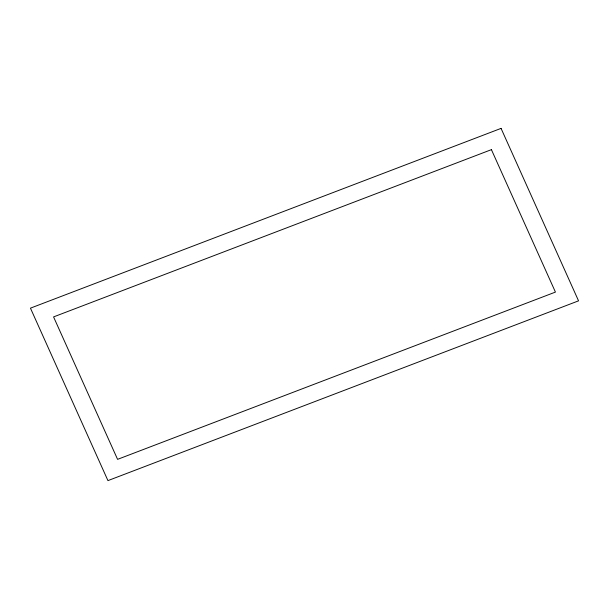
<?xml version="1.0" encoding="UTF-8"?>
<svg xmlns="http://www.w3.org/2000/svg" width="609" height="609" viewBox="0 0 609 609"><rect width="100%" height="100%" fill="white"/><g stroke="black" fill="none" stroke-linecap="round" stroke-linejoin="round"><path stroke-width="0.91" d="M501.055 128.385L30.45 308.154L107.945 480.615L578.55 300.846L501.055 128.385M491.417 149.647L53.569 316.908L117.583 459.353L555.431 292.092L491.417 149.647"/></g></svg>
